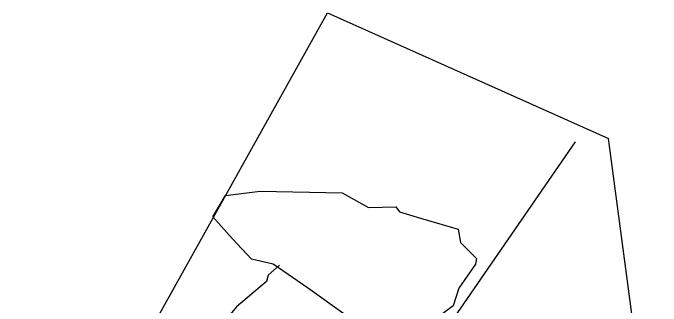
# Model space of a CAD drawing. Header units: metres. Extents: x -0.6 to 1.2, y -19.11 to -15.88.
# Drawn here: x 0.003 to 1.179, y -16.406 to -15.875 of the extents above; entities that cross this region are included whole.
import ezdxf

# ---------------------------------------------------------------- set-up
doc = ezdxf.new("R2010")
doc.units = ezdxf.units.M
doc.header["$LTSCALE"] = 25
doc.header["$MEASUREMENT"] = 0
doc.linetypes.add('STRICHPUNKTX2', pattern=[2, 1, -0.5, 0, -0.5])
for name, color, linetype in [('GRABUNGSGRENZE', 3, 'STRICHPUNKTX2'), ('STEINE', 4, 'CONTINUOUS'), ('TPROFIL', 3, 'CONTINUOUS')]:
    doc.layers.add(name, color=color, linetype=linetype)

msp = doc.modelspace()

# ---------------------------------------------------------------- linework, layer by layer
at = {"layer": 'GRABUNGSGRENZE', "flags": 128}
msp.add_lwpolyline([(1.1786, -18.0011), (0.9053, -18.6152), (-0.5033, -17.728), (-0.6035, -17.6061), (0.2559, -16.4446), (0.5735, -15.8754), (1.0832, -16.1028)], dxfattribs=at)
at = {"layer": 'STEINE'}
for points in [[(0.7149, -16.462), (0.6339, -16.4288), (0.6034, -16.4201), (0.5372, -16.3731), (0.4751, -16.3302), (0.4359, -16.3215), (0.4013, -16.2848), (0.3657, -16.2445), (0.3886, -16.2058), (0.4518, -16.1983), (0.6006, -16.201), (0.6484, -16.2276), (0.6979, -16.2266), (0.7045, -16.2353), (0.7427, -16.247), (0.8109, -16.267), (0.815, -16.2909), (0.844, -16.32), (0.8424, -16.3302), (0.8118, -16.374), (0.8016, -16.4061), (0.7674, -16.432), (0.7322, -16.4635), (0.7149, -16.462)], [(0.4868, -16.3323), (0.4664, -16.3501), (0.4633, -16.3618), (0.4088, -16.4076), (0.3858, -16.4356), (0.3786, -16.4616), (0.3949, -16.485), (0.4097, -16.4957), (0.4494, -16.5101), (0.457, -16.5111), (0.455, -16.5213), (0.509, -16.5361), (0.537, -16.5239), (0.5625, -16.5143), (0.5742, -16.5235), (0.5997, -16.5316), (0.6155, -16.525), (0.6277, -16.4935), (0.6263, -16.4517), (0.6242, -16.4359), (0.6339, -16.4288)]]:
    msp.add_lwpolyline(points, dxfattribs=at)
at = {"layer": 'TPROFIL'}
for points in [[(1.023, -16.1088), (0.3682, -17.0571)], [(1.1649, -16.7158), (1.0832, -16.1028)]]:
    msp.add_lwpolyline(points, dxfattribs=at)

doc.saveas('drawing.dxf')
